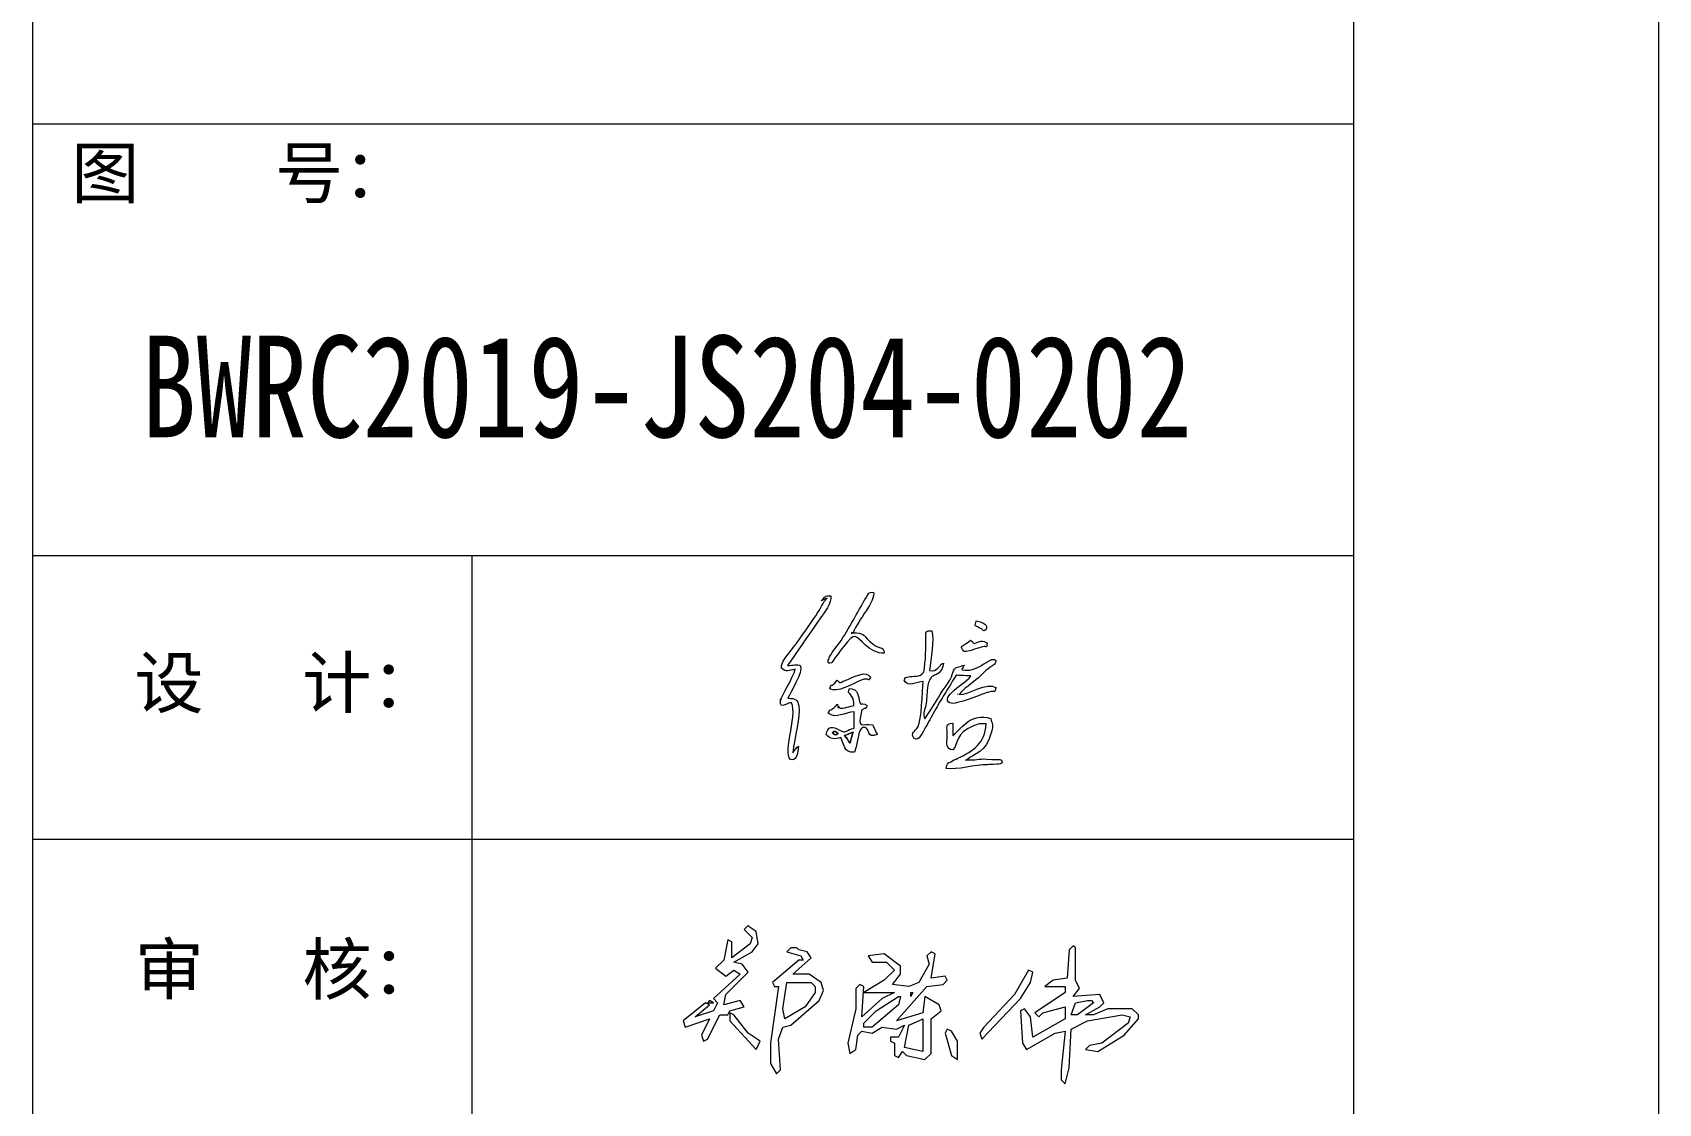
# Model space of a CAD drawing. Header units: millimetres. Extents: x 130143 to 328923, y 19139 to 134795.
# Drawn here: x 200195 to 206595, y 27723 to 31939 of the extents above; entities that cross this region are included whole.
import ezdxf
from ezdxf.enums import TextEntityAlignment as Align

# ---------------------------------------------------------------- set-up
doc = ezdxf.new("R2010")
doc.units = ezdxf.units.MM
doc.header["$LTSCALE"] = 10
doc.layers.add('邦威智能化', color=7, linetype='Continuous', lineweight=18)
doc.styles.get("Standard").update_dxf_attribs({"font": 'arial.ttf'})
doc.styles.add('仿宋体', font='', dxfattribs={"width": 0.8})
doc.styles.get('仿宋体').set_extended_font_data('宋体')

# ---------------------------------------------------------------- blocks, each defined once
blk = doc.blocks.new('图框')
for p, q in [((34698.4, 589.7), (34698.4, -29110.3)), ((34698.4, -14710), (41198.4, -14710)), ((34698.4, -16833.3), (41198.4, -16833.3)), ((36860.1, -16833.3), (36860.1, -23716)), ((34698.4, -18229.8), (41198.4, -18229.8))]:
    blk.add_line(p, q)
for points in [[(-2301.6, 1739.7), (42698.4, 1739.7), (42698.4, -30260.3), (-2301.6, -30260.3)], [(-801.6, 589.7), (41198.4, 589.7), (41198.4, -29110.3), (-801.6, -29110.3)]]:
    blk.add_lwpolyline(points, close=True)
blk.add_text('图       号：', height=245.65).set_placement((34889.6, -15073.6))
for s, p, p2 in [('设     计：', (35200, -17582.6), (36706.3, -17582.6)), ('审     核：', (35201.4, -18992.3), (36707.7, -18992.3))]:
    blk.add_text(s, height=245.65).set_placement(p, p2, align=Align.ALIGNED)
blk = doc.blocks.new('zcw')
at = {"linetype": 'Continuous', "elevation": 9684500}
for points in [[(448, 1160), (447, 1161), (445, 1159), (449, 1155), (448, 1152), (439, 1145), (439, 1153), (437, 1154), (435, 1144), (431, 1140), (436, 1136), (440, 1139), (443, 1137), (430, 1125), (432, 1123), (430, 1119), (421, 1116), (428, 1122), (426, 1123), (415, 1114), (416, 1111), (428, 1115), (424, 1107), (425, 1104), (427, 1105), (433, 1117), (437, 1117), (438, 1119), (445, 1121), (443, 1124), (435, 1122), (436, 1127), (447, 1138), (444, 1142), (440, 1143), (449, 1148), (452, 1152), (451, 1158), (448, 1160)], [(472, 1149), (471, 1150), (468, 1150), (466, 1148), (473, 1146), (474, 1144), (472, 1144), (459, 1133), (460, 1131), (462, 1131), (458, 1103), (458, 1093), (461, 1088), (463, 1090), (462, 1105), (464, 1111), (468, 1112), (482, 1124), (484, 1129), (483, 1133), (477, 1137), (469, 1137), (478, 1145), (476, 1148), (472, 1149)], [(539, 1147), (537, 1148), (535, 1146), (536, 1142), (531, 1133), (526, 1131), (518, 1132), (522, 1137), (522, 1141), (514, 1147), (506, 1146), (508, 1143), (515, 1143), (519, 1139), (514, 1134), (504, 1128), (519, 1128), (513, 1125), (503, 1116), (504, 1131), (502, 1132), (500, 1130), (500, 1120), (496, 1103), (497, 1098), (500, 1100), (501, 1107), (503, 1109), (508, 1108), (513, 1111), (520, 1110), (524, 1112), (521, 1106), (517, 1106), (517, 1104), (519, 1103), (519, 1097), (521, 1096), (523, 1099), (525, 1097), (534, 1095), (537, 1098), (537, 1115), (542, 1119), (541, 1122), (534, 1126), (533, 1118), (520, 1114), (535, 1131), (543, 1132), (545, 1134), (544, 1136), (537, 1135), (539, 1147)], [(608, 1150), (607, 1151), (605, 1149), (604, 1135), (597, 1134), (593, 1131), (603, 1131), (603, 1128), (588, 1118), (590, 1116), (592, 1118), (603, 1121), (603, 1115), (587, 1106), (586, 1116), (583, 1120), (581, 1119), (582, 1103), (584, 1100), (598, 1108), (603, 1109), (601, 1090), (601, 1085), (603, 1083), (605, 1091), (606, 1110), (614, 1114), (631, 1117), (635, 1116), (634, 1113), (621, 1103), (615, 1102), (613, 1100), (619, 1099), (632, 1107), (639, 1115), (639, 1117), (636, 1120), (624, 1120), (617, 1117), (613, 1117), (620, 1121), (622, 1123), (620, 1127), (607, 1126), (610, 1130), (608, 1134), (608, 1150)], [(587, 1138), (585, 1139), (578, 1127), (563, 1111), (561, 1108), (562, 1105), (581, 1125), (586, 1133), (587, 1138)], [(466, 1133), (474, 1133), (478, 1133), (480, 1131), (480, 1128), (475, 1121), (465, 1115), (464, 1120), (466, 1133)], [(430, 1123), (428, 1124), (427, 1123), (430, 1123)], [(521, 1126), (522, 1126), (521, 1122), (508, 1111), (504, 1111), (504, 1113), (510, 1119), (521, 1126)], [(527, 1128), (528, 1128), (527, 1126), (527, 1128)], [(614, 1124), (616, 1124), (617, 1123), (609, 1117), (606, 1117), (608, 1123), (614, 1124)], [(440, 1117), (438, 1118), (438, 1114), (451, 1100), (453, 1104), (447, 1108), (440, 1117)], [(531, 1114), (533, 1115), (533, 1099), (524, 1101), (526, 1112), (531, 1114)], [(547, 1109), (545, 1110), (544, 1108), (547, 1097), (550, 1095), (550, 1104), (547, 1109)]]:
    blk.add_lwpolyline(points, dxfattribs=at)

msp = doc.modelspace()

# ---------------------------------------------------------------- linework, layer by layer
at = {"layer": '邦威智能化'}
for points, knots in [([(203299.75487, 29701.79537, 0), (203299.75487, 29701.79537, 0), (203322.63902, 29712.46033, 0), (203322.63902, 29712.46033, 0), (203322.63902, 29712.46033, 0), (203311.41815, 29695.27257, 0), (203319.69405, 29717.64617, 0), (203300.601, 29680.45884, 0), (203300.601, 29680.45884, 0), (203281.18118, 29642.64903, 0), (203210.79303, 29547.79, 0), (203183.98553, 29509.88982, 0), (203183.98553, 29509.88982, 0), (203169.16364, 29488.92421, 0), (203138.9118, 29459.95394, 0), (203142.44546, 29437.05738, 0), (203142.44546, 29437.05738, 0), (203162.98344, 29418.93515, 0), (203170.63178, 29427.75208, 0), (203196.94904, 29432.2794, 0), (203196.94904, 29432.2794, 0), (203189.78708, 29401.01531, 0), (203143.56181, 29326.34291, 0), (203140.07311, 29312.59324, 0), (203140.07311, 29312.59324, 0), (203135.93398, 29296.31063, 0), (203140.24923, 29330.19253, 0), (203138.85734, 29305.15997, 0), (203138.85734, 29305.15997, 0), (203137.09212, 29273.45505, 0), (203163.11709, 29301.99211, 0), (203182.85496, 29300.75811, 0), (203182.85496, 29300.75811, 0), (203207.53105, 29252.44495, 0), (203139.76943, 29076.73999, 0), (203185.8553, 29075.52506, 0), (203185.8553, 29075.52506, 0), (203204.1038, 29078.08625, 0), (203206.36634, 29100.09785, 0), (203210.31703, 29130.29497, 0), (203210.31703, 29130.29497, 0), (203197.57879, 29122.02843, 0), (203197.60424, 29115.33177, 0), (203187.34818, 29103.51904, 0), (203187.34818, 29103.51904, 0), (203195.06658, 29166.02415, 0), (203217.96582, 29246.28948, 0), (203210.92458, 29288.04018, 0), (203210.92458, 29288.04018, 0), (203206.95132, 29311.62551, 0), (203199.53416, 29318.13604, 0), (203168.44521, 29318.04985, 0), (203168.44521, 29318.04985, 0), (203178.84058, 29345.46569, 0), (203228.51103, 29419.19944, 0), (203217.78748, 29446.17093, 0), (203217.78748, 29446.17093, 0), (203203.7672, 29454.40489, 0), (203188.39699, 29447.33781, 0), (203166.82503, 29447.21574, 0), (203166.82503, 29447.21574, 0), (203166.82503, 29447.21574, 0), (203306.9198, 29648.94237, 0), (203306.9198, 29648.94237, 0), (203306.9198, 29648.94237, 0), (203323.43847, 29674.50761, 0), (203338.61388, 29688.41763, 0), (203336.7703, 29721.17254, 0), (203336.7703, 29721.17254, 0), (203312.86229, 29722.64483, 0), (203313.30654, 29717.03796, 0), (203299.75487, 29701.79537, 0)], [0, 0, 0, 0, 63236.3715441914, 63236.3715441914, 63236.3715441914, 63236.383559102, 126472.7430883828, 126472.7430883828, 126472.7430883828, 126472.7551032934, 189709.1146325744, 189709.1146325744, 189709.1146325744, 189709.1266474849, 252945.4861767659, 252945.4861767659, 252945.4861767659, 252945.4981916764, 316181.8577209573, 316181.8577209573, 316181.8577209573, 316181.8697358679, 379418.2292651488, 379418.2292651488, 379418.2292651488, 379418.2412800593, 442654.6008093401, 442654.6008093401, 442654.6008093401, 442654.6128242508, 505890.9723535322, 505890.9723535322, 505890.9723535322, 505890.9843684423, 569127.3438977232, 569127.3438977232, 569127.3438977232, 569127.3559126337, 632363.7154419145, 632363.7154419145, 632363.7154419145, 632363.7274568252, 695600.086986106, 695600.086986106, 695600.086986106, 695600.0990010167, 758836.458530298, 758836.458530298, 758836.458530298, 758836.4705452081, 822072.8300744889, 822072.8300744889, 822072.8300744889, 822072.8420893996, 885309.2016186803, 885309.2016186803, 885309.2016186803, 885309.213633591, 948545.5731628723, 948545.5731628723, 948545.5731628723, 948545.5851777823, 1011781.944707063, 1011781.944707063, 1011781.944707063, 1011781.956721974, 1075018.3162512539, 1075018.3162512539, 1075018.3162512539, 1075018.328266165, 1201491.0593396369, 1201491.0593396369, 1201491.0593396369, 1201491.0593396369]), ([(203547.59392, 29496.37446, 0), (203544.5909, 29529.18501, 0), (203529.72355, 29502.60039, 0), (203489.67021, 29543.48462, 0), (203489.67021, 29543.48462, 0), (203462.34551, 29571.37382, 0), (203467.04846, 29573.32435, 0), (203425.31044, 29576.29159, 0), (203425.31044, 29576.29159, 0), (203443.45453, 29627.24893, 0), (203515.87263, 29701.71576, 0), (203504.97756, 29736.0993, 0), (203504.97756, 29736.0993, 0), (203486.42327, 29736.47407, 0), (203485.41961, 29729.90289, 0), (203477.19985, 29716.43048, 0), (203477.19985, 29716.43048, 0), (203447.32854, 29667.46319, 0), (203418.18921, 29606.97835, 0), (203377.61976, 29545.45824, 0), (203377.61976, 29545.45824, 0), (203365.25834, 29526.71235, 0), (203343.08063, 29503.87602, 0), (203332.44169, 29480.84379, 0), (203332.44169, 29480.84379, 0), (203328.58361, 29472.49611, 0), (203317.93484, 29449.26128, 0), (203340.11724, 29458.27498, 0), (203340.11724, 29458.27498, 0), (203340.11724, 29458.27498, 0), (203386.79521, 29521.17405, 0), (203386.79521, 29521.17405, 0), (203386.79521, 29521.17405, 0), (203434.85871, 29584.08327, 0), (203432.7411, 29562.16184, 0), (203473.4914, 29527.56339, 0), (203473.4914, 29527.56339, 0), (203491.30097, 29512.44269, 0), (203520.34605, 29493.04577, 0), (203547.59392, 29496.37446, 0)], [0, 0, 0, 0, 62864.0991138088, 62864.0991138088, 62864.0991138088, 62864.1060288597, 125728.1982276177, 125728.1982276177, 125728.1982276177, 125728.2051426686, 188592.2973414265, 188592.2973414265, 188592.2973414265, 188592.3042564774, 251456.3964552355, 251456.3964552355, 251456.3964552355, 251456.4033702863, 314320.4955690442, 314320.4955690442, 314320.4955690442, 314320.5024840952, 377184.5946828533, 377184.5946828533, 377184.5946828533, 377184.601597904, 440048.6937966618, 440048.6937966618, 440048.6937966618, 440048.7007117129, 502912.792910471, 502912.792910471, 502912.792910471, 502912.7998255217, 565776.8920242796, 565776.8920242796, 565776.8920242796, 565776.8989393304, 691505.0902518975, 691505.0902518975, 691505.0902518975, 691505.0902518975]), ([(203421.7796, 29578.00399, 0), (203422.34454, 29578.52018, 0), (203422.90413, 29576.70618, 0), (203422.78344, 29575.9542, 0), (203422.78344, 29575.9542, 0), (203422.73374, 29575.64456, 0), (203423.20945, 29575.07477, 0), (203423.19266, 29575.1115, 0), (203423.19266, 29575.1115, 0), (203423.11157, 29575.27765, 0), (203412.3918, 29569.55133, 0), (203421.7796, 29578.00399, 0)], [0, 0, 0, 0, 59968.3634284476, 59968.3634284476, 59968.3634284476, 59968.3658271822, 119936.7268568953, 119936.7268568953, 119936.7268568953, 119936.7292556298, 239873.4537137906, 239873.4537137906, 239873.4537137906, 239873.4537137906]), ([(203703.52363, 29420.88592, 0), (203687.4354, 29398.92117, 0), (203660.9589, 29407.88964, 0), (203642.36127, 29402.44656, 0), (203642.36127, 29402.44656, 0), (203622.41177, 29396.60225, 0), (203633.29148, 29403.28977, 0), (203626.52879, 29390.02589, 0), (203626.52879, 29390.02589, 0), (203639.20933, 29356.20084, 0), (203676.16117, 29384.33394, 0), (203700.91763, 29384.15473, 0), (203700.91763, 29384.15473, 0), (203697.93661, 29343.17893, 0), (203694.38057, 29234.16725, 0), (203680.36963, 29206.62845, 0), (203680.36963, 29206.62845, 0), (203669.35512, 29184.96666, 0), (203648.7372, 29185.41743, 0), (203664.31852, 29160.83103, 0), (203664.31852, 29160.83103, 0), (203683.368, 29145.13131, 0), (203699.70404, 29185.6367, 0), (203712.36613, 29208.12868, 0), (203712.36613, 29208.12868, 0), (203725.01737, 29230.58838, 0), (203737.33233, 29252.01309, 0), (203750.36995, 29276.20869, 0), (203750.36995, 29276.20869, 0), (203763.40669, 29300.39876, 0), (203776.47813, 29321.41279, 0), (203789.79333, 29342.00203, 0), (203789.79333, 29342.00203, 0), (203801.41273, 29359.97656, 0), (203819.87999, 29394.81985, 0), (203831.22595, 29408.65258, 0), (203831.22595, 29408.65258, 0), (203831.22595, 29408.65258, 0), (203888.48735, 29405.79137, 0), (203888.48735, 29405.79137, 0), (203888.48735, 29405.79137, 0), (203872.76533, 29383.24605, 0), (203835.6547, 29365.46656, 0), (203811.80978, 29339.69901, 0), (203811.80978, 29339.69901, 0), (203797.94172, 29324.71138, 0), (203781.77831, 29300.54674, 0), (203816.79428, 29298.10261, 0), (203816.79428, 29298.10261, 0), (203838.21481, 29296.60987, 0), (203915.15348, 29327.93266, 0), (203942.32899, 29337.02971, 0), (203942.32899, 29337.02971, 0), (203944.99539, 29337.91757, 0), (203951.98854, 29340.39097, 0), (203952.31661, 29340.49145, 0), (203952.31661, 29340.49145, 0), (203952.31661, 29340.49145, 0), (203959.16395, 29342.40974, 0), (203959.16395, 29342.40974, 0), (203959.16395, 29342.40974, 0), (203990.04062, 29349.79542, 0), (203980.57401, 29338.06016, 0), (203986.99352, 29360.95292, 0), (203986.99352, 29360.95292, 0), (203951.59103, 29384.69951, 0), (203881.61157, 29330.97393, 0), (203842.28544, 29332.74867, 0), (203842.28544, 29332.74867, 0), (203854.76462, 29352.12223, 0), (203898.31873, 29381.2828, 0), (203917.94781, 29398.94726, 0), (203917.94781, 29398.94726, 0), (203952.75837, 29430.27689, 0), (203936.70354, 29421.77134, 0), (203974.47757, 29447.28827, 0), (203974.47757, 29447.28827, 0), (203979.03752, 29450.36206, 0), (203981.39073, 29450.8181, 0), (203983.98393, 29455.77295, 0), (203983.98393, 29455.77295, 0), (203987.79592, 29463.05607, 0), (203992.63544, 29474.62087, 0), (203969.59218, 29470.98597, 0), (203969.59218, 29470.98597, 0), (203969.59218, 29470.98597, 0), (203925.78404, 29445.18978, 0), (203925.78404, 29445.18978, 0), (203925.78404, 29445.18978, 0), (203902.67229, 29433.17747, 0), (203885.61844, 29424.8436, 0), (203853.81307, 29429.69333, 0), (203853.81307, 29429.69333, 0), (203851.61878, 29440.65156, 0), (203850.88503, 29423.46505, 0), (203861.66571, 29448.65245, 0), (203861.66571, 29448.65245, 0), (203861.66571, 29448.65245, 0), (203831.05715, 29439.08552, 0), (203831.05715, 29439.08552, 0), (203831.05715, 29439.08552, 0), (203806.29343, 29419.14846, 0), (203831.53924, 29417.35369, 0), (203779.07961, 29350.76586, 0), (203779.07961, 29350.76586, 0), (203779.07961, 29350.76586, 0), (203707.67433, 29237.30818, 0), (203707.67433, 29237.30818, 0), (203707.67433, 29237.30818, 0), (203696.26628, 29259.90892, 0), (203708.3682, 29270.04149, 0), (203712.52694, 29299.16729, 0), (203712.52694, 29299.16729, 0), (203715.76256, 29321.79973, 0), (203714.46623, 29342.06285, 0), (203719.56956, 29369.19375, 0), (203719.56956, 29369.19375, 0), (203731.30771, 29431.51307, 0), (203769.07548, 29389.18076, 0), (203781.20224, 29456.39475, 0), (203781.20224, 29456.39475, 0), (203767.04045, 29453.53493, 0), (203775.36419, 29451.82459, 0), (203758.36624, 29436.63037, 0), (203758.36624, 29436.63037, 0), (203749.94416, 29429.10599, 0), (203741.73817, 29424.69471, 0), (203726.12362, 29427.20094, 0), (203726.12362, 29427.20094, 0), (203729.16265, 29473.23791, 0), (203745.70861, 29549.64534, 0), (203735.35247, 29583.8176, 0), (203735.35247, 29583.8176, 0), (203711.1601, 29586.34509, 0), (203709.96307, 29581.92615, 0), (203710.61106, 29563.38353, 0), (203710.61106, 29563.38353, 0), (203712.20076, 29517.70392, 0), (203710.61914, 29466.29449, 0), (203703.52363, 29420.88592, 0)], [0, 0, 0, 0, 64976.7486712623, 64976.7486712623, 64976.7486712623, 64976.7720628918, 129953.4973425245, 129953.4973425245, 129953.4973425245, 129953.5207341541, 194930.2460137866, 194930.2460137866, 194930.2460137866, 194930.2694054161, 259906.994685049, 259906.994685049, 259906.994685049, 259907.0180766784, 324883.7433563112, 324883.7433563112, 324883.7433563112, 324883.7667479406, 389860.4920275732, 389860.4920275732, 389860.4920275732, 389860.515419203, 454837.2406988354, 454837.2406988354, 454837.2406988354, 454837.2640904649, 519813.9893700979, 519813.9893700979, 519813.9893700979, 519814.0127617272, 584790.7380413599, 584790.7380413599, 584790.7380413599, 584790.7614329894, 649767.4867126222, 649767.4867126222, 649767.4867126222, 649767.5101042517, 714744.2353838845, 714744.2353838845, 714744.2353838845, 714744.2587755141, 779720.9840551466, 779720.9840551466, 779720.9840551466, 779721.0074467759, 844697.7327264088, 844697.7327264088, 844697.7327264088, 844697.7561180386, 909674.4813976713, 909674.4813976713, 909674.4813976713, 909674.5047893005, 974651.2300689331, 974651.2300689331, 974651.2300689331, 974651.2534605631, 1039627.978740195, 1039627.978740195, 1039627.978740195, 1039628.002131825, 1104604.727411458, 1104604.727411458, 1104604.727411458, 1104604.7508030869, 1169581.4760827201, 1169581.4760827201, 1169581.4760827201, 1169581.499474349, 1234558.2247539819, 1234558.2247539819, 1234558.2247539819, 1234558.248145612, 1299534.973425244, 1299534.973425244, 1299534.973425244, 1299534.996816874, 1364511.722096506, 1364511.722096506, 1364511.722096506, 1364511.745488137, 1429488.470767769, 1429488.470767769, 1429488.470767769, 1429488.4941593979, 1494465.2194390311, 1494465.2194390311, 1494465.2194390311, 1494465.24283066, 1559441.9681102929, 1559441.9681102929, 1559441.9681102929, 1559441.991501923, 1624418.7167815559, 1624418.7167815559, 1624418.7167815559, 1624418.740173185, 1689395.465452818, 1689395.465452818, 1689395.465452818, 1689395.4888444471, 1754372.21412408, 1754372.21412408, 1754372.21412408, 1754372.2375157089, 1819348.9627953421, 1819348.9627953421, 1819348.9627953421, 1819348.986186971, 1884325.7114666039, 1884325.7114666039, 1884325.7114666039, 1884325.7348582339, 1949302.460137866, 1949302.460137866, 1949302.460137866, 1949302.483529496, 2014279.208809128, 2014279.208809128, 2014279.208809128, 2014279.2322007581, 2079255.957480391, 2079255.957480391, 2079255.957480391, 2079255.980872019, 2144232.7061516531, 2144232.7061516531, 2144232.7061516531, 2144232.7295432831, 2209209.4548229151, 2209209.4548229151, 2209209.4548229151, 2209209.4782145452, 2339162.9521654402, 2339162.9521654402, 2339162.9521654402, 2339162.9521654402]), ([(203909.22995, 29622.69322, 0), (203904.02794, 29597.73906, 0), (203898.60831, 29607.82542, 0), (203932.72795, 29589.97342, 0), (203932.72795, 29589.97342, 0), (203934.86871, 29588.85847, 0), (203935.66425, 29578.86773, 0), (203947.05684, 29587.23115, 0), (203947.05684, 29587.23115, 0), (203953.59506, 29592.02923, 0), (203956.91221, 29616.72442, 0), (203909.22995, 29622.69322, 0)], [0, 0, 0, 0, 60959.6537582816, 60959.6537582816, 60959.6537582816, 60959.6561966677, 121919.3075165632, 121919.3075165632, 121919.3075165632, 121919.3099549493, 243838.6150331264, 243838.6150331264, 243838.6150331264, 243838.6150331264]), ([(203903.08121, 29533.95989, 0), (203885.10097, 29542.9996, 0), (203906.30283, 29533.14788, 0), (203886.94245, 29546.34524, 0), (203886.94245, 29546.34524, 0), (203859.89185, 29524.56329, 0), (203862.59979, 29534.33199, 0), (203850.71658, 29517.82339, 0), (203850.71658, 29517.82339, 0), (203850.71658, 29517.82339, 0), (203860.50998, 29502.40693, 0), (203860.50998, 29502.40693, 0), (203860.50998, 29502.40693, 0), (203880.93436, 29500.609, 0), (203902.78224, 29513.05104, 0), (203933.75058, 29520.19514, 0), (203933.75058, 29520.19514, 0), (203957.55144, 29525.68785, 0), (203946.83096, 29511.33502, 0), (203953.17716, 29534.47776, 0), (203953.17716, 29534.47776, 0), (203936.65643, 29548.2289, 0), (203919.88897, 29542.49207, 0), (203903.08121, 29533.95989, 0)], [0, 0, 0, 0, 62845.6316087182, 62845.6316087182, 62845.6316087182, 62845.6360079124, 125691.2632174364, 125691.2632174364, 125691.2632174364, 125691.2676166306, 188536.8948261548, 188536.8948261548, 188536.8948261548, 188536.8992253489, 251382.5264348729, 251382.5264348729, 251382.5264348729, 251382.5308340671, 314228.1580435912, 314228.1580435912, 314228.1580435912, 314228.1624427854, 439919.4212610275, 439919.4212610275, 439919.4212610275, 439919.4212610275]), ([(203362.04416, 29389.26474, 0), (203333.96295, 29350.67288, 0), (203341.23991, 29385.93973, 0), (203333.14645, 29355.40933, 0), (203333.14645, 29355.40933, 0), (203361.74915, 29338.23865, 0), (203420.64807, 29374.09604, 0), (203457.23421, 29389.52656, 0), (203457.23421, 29389.52656, 0), (203490.5428, 29403.58314, 0), (203482.71335, 29376.92383, 0), (203493.27491, 29401.8061, 0), (203493.27491, 29401.8061, 0), (203475.11625, 29429.38112, 0), (203434.63461, 29404.62773, 0), (203385.60469, 29385.09746, 0), (203385.60469, 29385.09746, 0), (203363.75002, 29376.39415, 0), (203381.65608, 29375.7264, 0), (203362.04416, 29389.26474, 0)], [0, 0, 0, 0, 61780.3302931983, 61780.3302931983, 61780.3302931983, 61780.3340000182, 123560.6605863967, 123560.6605863967, 123560.6605863967, 123560.6642932165, 185340.990879595, 185340.990879595, 185340.990879595, 185340.9945864149, 247121.3211727934, 247121.3211727934, 247121.3211727934, 247121.3248796133, 370681.9817591901, 370681.9817591901, 370681.9817591901, 370681.9817591901]), ([(203427.99462, 29289.90057, 0), (203418.37726, 29287.79165, 0), (203381.2549, 29276.26424, 0), (203374.0805, 29279.44623, 0), (203374.0805, 29279.44623, 0), (203352.29616, 29289.09651, 0), (203378.98335, 29272.32403, 0), (203367.48802, 29285.68827, 0), (203367.48802, 29285.68827, 0), (203367.48802, 29285.68827, 0), (203361.52138, 29294.41615, 0), (203361.52138, 29294.41615, 0), (203361.52138, 29294.41615, 0), (203355.59388, 29286.49705, 0), (203361.97293, 29293.27172, 0), (203354.6414, 29285.50992, 0), (203354.6414, 29285.50992, 0), (203353.78695, 29284.60347, 0), (203350.7629, 29281.48734, 0), (203349.72066, 29280.57701, 0), (203349.72066, 29280.57701, 0), (203332.35778, 29265.44136, 0), (203336.76615, 29282.27061, 0), (203327.04554, 29259.16471, 0), (203327.04554, 29259.16471, 0), (203359.21663, 29234.79109, 0), (203390.25314, 29263.56169, 0), (203428.57148, 29264.80156, 0), (203428.57148, 29264.80156, 0), (203428.57148, 29264.80156, 0), (203428.81647, 29200.95589, 0), (203428.81647, 29200.95589, 0), (203428.81647, 29200.95589, 0), (203400.38279, 29195.32766, 0), (203396.22881, 29176.30235, 0), (203371.53501, 29192.73786, 0), (203371.53501, 29192.73786, 0), (203346.67669, 29209.27919, 0), (203324.02714, 29208.76858, 0), (203319.12968, 29175.25236, 0), (203319.12968, 29175.25236, 0), (203336.99899, 29155.23875, 0), (203352.94732, 29156.33151, 0), (203376.7454, 29163.8211, 0), (203376.7454, 29163.8211, 0), (203389.34426, 29138.3919, 0), (203387.36755, 29100.81104, 0), (203430.42935, 29106.30332, 0), (203430.42935, 29106.30332, 0), (203450.44576, 29165.28616, 0), (203443.81075, 29207.30629, 0), (203471.77044, 29203.55024, 0), (203471.77044, 29203.55024, 0), (203492.59114, 29200.75854, 0), (203475.51689, 29158.23342, 0), (203520.03963, 29174.948, 0), (203520.03963, 29174.948, 0), (203515.64897, 29189.53699, 0), (203520.26435, 29175.39402, 0), (203514.84396, 29184.8396, 0), (203514.84396, 29184.8396, 0), (203514.84396, 29184.8396, 0), (203502.1379, 29213.09915, 0), (203502.1379, 29213.09915, 0), (203502.1379, 29213.09915, 0), (203459.39158, 29222.5408, 0), (203439.51228, 29189.50088, 0), (203459.59662, 29272.75893, 0), (203459.59662, 29272.75893, 0), (203479.24085, 29283.90988, 0), (203471.84415, 29271.81971, 0), (203480.83163, 29289.75728, 0), (203480.83163, 29289.75728, 0), (203449.47006, 29307.79615, 0), (203457.62621, 29277.09074, 0), (203447.61495, 29318.07605, 0), (203447.61495, 29318.07605, 0), (203442.59375, 29338.63076, 0), (203438.51761, 29356.3454, 0), (203410.5998, 29356.65202, 0), (203410.5998, 29356.65202, 0), (203403.65639, 29329.47049, 0), (203407.26931, 29347.52772, 0), (203419.09837, 29326.87853, 0), (203419.09837, 29326.87853, 0), (203425.45577, 29315.77956, 0), (203428.2314, 29305.36892, 0), (203427.99462, 29289.90057, 0)], [0, 0, 0, 0, 64298.1358702681, 64298.1358702681, 64298.1358702681, 64298.1506588393, 128596.2717405363, 128596.2717405363, 128596.2717405363, 128596.2865291074, 192894.4076108042, 192894.4076108042, 192894.4076108042, 192894.4223993754, 257192.5434810724, 257192.5434810724, 257192.5434810724, 257192.5582696438, 321490.6793513406, 321490.6793513406, 321490.6793513406, 321490.6941399118, 385788.8152216086, 385788.8152216086, 385788.8152216086, 385788.8300101798, 450086.9510918767, 450086.9510918767, 450086.9510918767, 450086.9658804479, 514385.0869621447, 514385.0869621447, 514385.0869621447, 514385.101750716, 578683.2228324129, 578683.2228324129, 578683.2228324129, 578683.2376209841, 642981.3587026811, 642981.3587026811, 642981.3587026811, 642981.3734912523, 707279.494572949, 707279.494572949, 707279.494572949, 707279.5093615205, 771577.6304432173, 771577.6304432173, 771577.6304432173, 771577.6452317887, 835875.766313485, 835875.766313485, 835875.766313485, 835875.7811020566, 900173.9021837534, 900173.9021837534, 900173.9021837534, 900173.9169723248, 964472.038054022, 964472.038054022, 964472.038054022, 964472.0528425936, 1028770.1739242889, 1028770.1739242889, 1028770.1739242889, 1028770.188712861, 1093068.309794558, 1093068.309794558, 1093068.309794558, 1093068.324583129, 1157366.4456648261, 1157366.4456648261, 1157366.4456648261, 1157366.4604533969, 1221664.581535094, 1221664.581535094, 1221664.581535094, 1221664.596323665, 1285962.7174053621, 1285962.7174053621, 1285962.7174053621, 1285962.7321939331, 1350260.8532756299, 1350260.8532756299, 1350260.8532756299, 1350260.868064201, 1478857.1250161659, 1478857.1250161659, 1478857.1250161659, 1478857.1250161659]), ([(203836.35124, 29335.45936, 0), (203836.35124, 29335.45936, 0), (203838.1136, 29332.65827, 0), (203838.1136, 29332.65827, 0), (203838.1136, 29332.65827, 0), (203837.91844, 29332.96183, 0), (203835.4361, 29334.84624, 0), (203836.35124, 29335.45936, 0)], [0, 0, 0, 0, 57655.0371334166, 57655.0371334166, 57655.0371334166, 57655.0388630677, 172965.1114002499, 172965.1114002499, 172965.1114002499, 172965.1114002499]), ([(203344.3581, 29180.80519, 0), (203348.96126, 29194.78436, 0), (203360.06044, 29184.53506, 0), (203365.4922, 29178.87066, 0), (203365.4922, 29178.87066, 0), (203354.01112, 29173.59549, 0), (203357.23388, 29170.5997, 0), (203344.3581, 29180.80519, 0)], [0, 0, 0, 0, 56750.7803422367, 56750.7803422367, 56750.7803422367, 56750.7820447601, 170252.34102671, 170252.34102671, 170252.34102671, 170252.34102671]), ([(203391.25613, 29171.89389, 0), (203400.50228, 29174.79971, 0), (203415.28216, 29181.43974, 0), (203424.95134, 29185.03766, 0), (203424.95134, 29185.03766, 0), (203424.95134, 29185.03766, 0), (203413.19976, 29141.2215, 0), (203413.19976, 29141.2215, 0), (203413.19976, 29141.2215, 0), (203404.13023, 29152.91459, 0), (203401.05524, 29160.43535, 0), (203391.25613, 29171.89389, 0)], [0, 0, 0, 0, 60051.8187215769, 60051.8187215769, 60051.8187215769, 60051.8211236496, 120103.6374431538, 120103.6374431538, 120103.6374431538, 120103.6398452266, 240207.2748863077, 240207.2748863077, 240207.2748863077, 240207.2748863077]), ([(203817.49916, 29171.11409, 0), (203817.49916, 29171.11409, 0), (203817.7521, 29220.25259, 0), (203817.7521, 29220.25259, 0), (203817.7521, 29220.25259, 0), (203785.3893, 29218.73175, 0), (203796.23827, 29205.68677, 0), (203795.07397, 29168.96239, 0), (203795.07397, 29168.96239, 0), (203794.12019, 29138.88545, 0), (203788.81762, 29119.02925, 0), (203817.66267, 29114.7114, 0), (203817.66267, 29114.7114, 0), (203840.41954, 29139.53059, 0), (203827.09602, 29183.23681, 0), (203901.22059, 29210.66677, 0), (203901.22059, 29210.66677, 0), (203918.02014, 29216.88622, 0), (203926.59445, 29219.59927, 0), (203948.38223, 29217.35564, 0), (203948.38223, 29217.35564, 0), (203944.11322, 29140.0156, 0), (203898.98385, 29112.24221, 0), (203837.04166, 29082.30108, 0), (203837.04166, 29082.30108, 0), (203827.6277, 29077.74905, 0), (203818.14595, 29073.44612, 0), (203809.28607, 29068.45919, 0), (203809.28607, 29068.45919, 0), (203795.46226, 29060.67316, 0), (203793.9635, 29061.12357, 0), (203791.51239, 29041.54135, 0), (203791.51239, 29041.54135, 0), (203833.84022, 29035.25226, 0), (203906.36084, 29057.03545, 0), (203954.01334, 29056.64102, 0), (203954.01334, 29056.64102, 0), (203954.01334, 29056.64102, 0), (203998.22333, 29059.03944, 0), (203998.22333, 29059.03944, 0), (203998.22333, 29059.03944, 0), (204010.27759, 29062.23185, 0), (204003.12368, 29059.39291, 0), (204011.22346, 29064.16721, 0), (204011.22346, 29064.16721, 0), (204007.60559, 29084.06563, 0), (204010.70062, 29074.12552, 0), (203951.20454, 29078.71794, 0), (203951.20454, 29078.71794, 0), (203918.30272, 29081.25946, 0), (203906.43394, 29073.39218, 0), (203873.53382, 29075.80297, 0), (203873.53382, 29075.80297, 0), (203898.48903, 29101.88008, 0), (203948.88491, 29101.05099, 0), (203969.53674, 29185.93647, 0), (203969.53674, 29185.93647, 0), (203976.57723, 29214.88899, 0), (203973.32167, 29214.60615, 0), (203966.52918, 29238.68369, 0), (203966.52918, 29238.68369, 0), (203887.20067, 29260.88241, 0), (203858.27309, 29206.38123, 0), (203817.49916, 29171.11409, 0)], [0, 0, 0, 0, 64880.2401177118, 64880.2401177118, 64880.2401177118, 64880.2511473526, 129760.4802354235, 129760.4802354235, 129760.4802354235, 129760.4912650644, 194640.7203531353, 194640.7203531353, 194640.7203531353, 194640.7313827761, 259520.9604708471, 259520.9604708471, 259520.9604708471, 259520.9715004879, 324401.200588559, 324401.200588559, 324401.200588559, 324401.2116181997, 389281.4407062708, 389281.4407062708, 389281.4407062708, 389281.4517359115, 454161.6808239825, 454161.6808239825, 454161.6808239825, 454161.6918536234, 519041.9209416943, 519041.9209416943, 519041.9209416943, 519041.931971335, 583922.161059406, 583922.161059406, 583922.161059406, 583922.1720890471, 648802.4011771178, 648802.4011771178, 648802.4011771178, 648802.412206759, 713682.6412948297, 713682.6412948297, 713682.6412948297, 713682.6523244705, 778562.8814125418, 778562.8814125418, 778562.8814125418, 778562.8924421823, 843443.1215302534, 843443.1215302534, 843443.1215302534, 843443.1325598941, 908323.3616479648, 908323.3616479648, 908323.3616479648, 908323.3726776059, 973203.6017656769, 973203.6017656769, 973203.6017656769, 973203.6127953173, 1102964.0820011001, 1102964.0820011001, 1102964.0820011001, 1102964.0820011001]), ([(203869.48847, 29076.11197, 0), (203869.89245, 29076.29669, 0), (203870.58093, 29075.70976, 0), (203870.51635, 29075.27206, 0), (203870.51635, 29075.27206, 0), (203870.48707, 29075.0896, 0), (203870.94196, 29074.92017, 0), (203870.93732, 29074.92658, 0), (203870.93732, 29074.92658, 0), (203870.8522, 29074.99696, 0), (203863.55932, 29073.37705, 0), (203869.48847, 29076.11197, 0)], [0, 0, 0, 0, 61110.2348657455, 61110.2348657455, 61110.2348657455, 61110.2373101549, 122220.4697314911, 122220.4697314911, 122220.4697314911, 122220.4721759005, 244440.9394629822, 244440.9394629822, 244440.9394629822, 244440.9394629822])]:
    msp.add_open_spline(points, degree=3, knots=knots, dxfattribs=at)
at = {"layer": '邦威智能化', "color": 7}
for points, knots in [([(203344.3581, 29180.80519, 0), (203357.23388, 29170.5997, 0), (203354.01112, 29173.59549, 0), (203365.4922, 29178.87066, 0), (203365.4922, 29178.87066, 0), (203360.06044, 29184.53506, 0), (203348.96126, 29194.78436, 0), (203344.3581, 29180.80519, 0)], [0, 0, 0, 0, 56751.4975934215, 56751.4975934215, 56751.4975934215, 56751.4992959664, 170254.4927802645, 170254.4927802645, 170254.4927802645, 170254.4927802645]), ([(203391.25613, 29171.89389, 0), (203401.05524, 29160.43535, 0), (203404.13023, 29152.91459, 0), (203413.19976, 29141.2215, 0), (203413.19976, 29141.2215, 0), (203413.19976, 29141.2215, 0), (203424.95134, 29185.03766, 0), (203424.95134, 29185.03766, 0), (203424.95134, 29185.03766, 0), (203415.28216, 29181.43974, 0), (203400.50228, 29174.79971, 0), (203391.25613, 29171.89389, 0)], [0, 0, 0, 0, 60056.6802322567, 60056.6802322567, 60056.6802322567, 60056.6826345239, 120113.3604645134, 120113.3604645134, 120113.3604645134, 120113.3628667806, 240226.7209290268, 240226.7209290268, 240226.7209290268, 240226.7209290268])]:
    msp.add_open_spline(points, degree=3, knots=knots, dxfattribs=at)

# ---------------------------------------------------------------- block references
at = {"layer": '邦威智能化', "xscale": 0.8000000000029104, "yscale": 0.7999999999992724, "zscale": 0.8}
msp.add_blockref('图框', (172436.23325, 43347.2057, 0), dxfattribs=at)
at = {"layer": '邦威智能化', "linetype": 'Continuous', "xscale": 8, "yscale": 8, "zscale": 8}
msp.add_blockref('zcw', (199435.73997, 19135.87352, 0), dxfattribs=at)

# ---------------------------------------------------------------- texts
at = {"layer": '邦威智能化', "color": 0, "insert": (200622.46377, 30339.13315, 0), "char_height": 400, "width": 6746.6666667, "attachment_point": 7, "style": '仿宋体'}
msp.add_mtext('BWRC2019-JS204-0202', dxfattribs=at)

doc.saveas('drawing.dxf')
